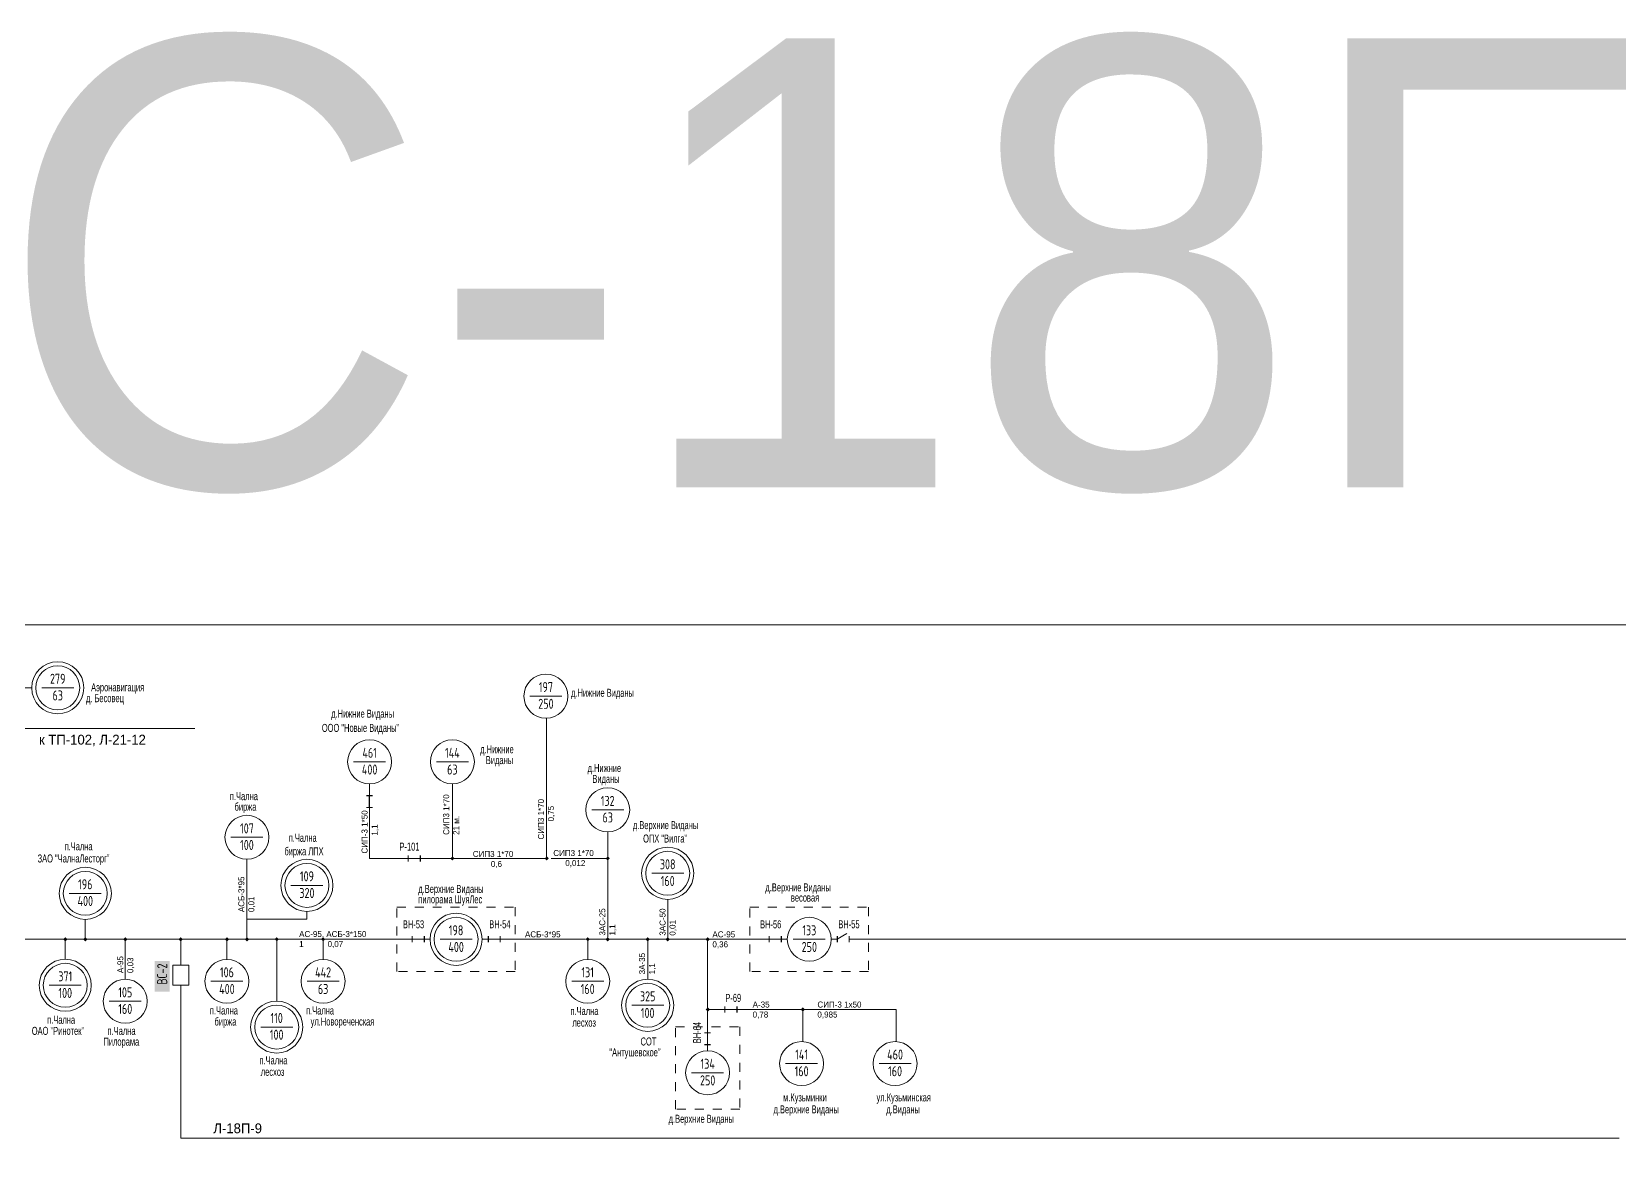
# Model space of a CAD drawing. Header units: millimetres. Extents: x 761 to 2477, y -1102 to -145.
# Drawn here: x 1527.9 to 1704.6, y -269.3 to -144.8 of the extents above; entities that cross this region are included whole.
import ezdxf
from ezdxf.enums import TextEntityAlignment as Align

# ---------------------------------------------------------------- set-up
doc = ezdxf.new("R2010")
doc.units = ezdxf.units.MM
doc.linetypes.add('JIS_02_1.0', pattern=[2, 1, -1])
for name, color, linetype, lineweight in [('10_КВ', 250, 'Continuous', 18), ('АТРИБУТЫ', 7, 'Continuous', 13), ('РАЗЪЕД_РУБИЛЬН', 150, 'Continuous', 13), ('ТЕКСТ', 7, 'Continuous', 13)]:
    doc.layers.add(name, color=color, linetype=linetype, lineweight=lineweight)
doc.layers.add('Слой1', color=7, linetype='Continuous', lineweight=13, plot=False)
doc.layers.add('СХ_ОПЕРАТИВНАЯ', color=10, linetype='Continuous')
doc.layers.add('ШУНТ_РАЗЪЕД', color=161, linetype='Continuous')
doc.styles.add('ATTRIB', font='txt.shx', dxfattribs={"width": 0.7, "height": 5})
doc.styles.add('ТЕКСТ_МОДЕЛИ', font='txt.shx', dxfattribs={"width": 0.7, "height": 5})

# ---------------------------------------------------------------- blocks, each defined once
blk = doc.blocks.new('ОТВЕТВЛЕНИЕ')
at = {"color": 0, "linetype": 'ByBlock'}
blk.add_solid([(0, 1.06), (1.06, 0), (-1.06, 0), (0, -1.06)], dxfattribs=at)
blk = doc.blocks.new('ТРАНСФ_ПОДСТ')
at = {"color": 7}
blk.add_line((-8, -11), (8, -11), dxfattribs=at)
at = {"color": 0}
blk.add_circle((0, -11), 11, dxfattribs=at)
at = {"layer": 'АТРИБУТЫ', "style": 'ATTRIB', "width": 0.7, "flags": 4}
for tag, p in [('OBOZN', (0, -9)), ('MOCHNOCT', (0, -17.33))]:
    blk.add_attdef(tag, text='', height=5, dxfattribs=at).set_placement(p, align=Align.CENTER)
at = {"layer": 'АТРИБУТЫ', "style": 'ТЕКСТ_МОДЕЛИ', "width": 0.7}
blk.add_attdef('MESTO_1', text='', height=5, dxfattribs=at).set_placement((14, -11), align=Align.BOTTOM_LEFT)
blk.add_attdef('MESTO_2', text='', height=5, dxfattribs=at).set_placement((14, -12), align=Align.TOP_LEFT)
blk = doc.blocks.new('ВЫКЛЮЧАТЕЛЬ')
at = {"color": 0, "linetype": 'ByBlock'}
for p, q in [((0, 0), (0, -3)), ((0, -13), (0, -16))]:
    blk.add_line(p, q, dxfattribs=at)
blk.add_lwpolyline([(-4, -3), (4, -3), (4, -13), (-4, -13)], close=True, dxfattribs=at)
at = {"layer": 'АТРИБУТЫ', "style": 'ATTRIB', "width": 0.7}
blk.add_attdef('ДИСП_НОМ', text='', height=5, dxfattribs=at).set_placement((-6, -8), align=Align.MIDDLE_RIGHT)
at = {"layer": 'АТРИБУТЫ', "style": 'ATTRIB', "width": 0.7, "flags": 1}
blk.add_attdef('КОД', text='', height=5, dxfattribs=at).set_placement((-6, -14), align=Align.MIDDLE_RIGHT)
blk = doc.blocks.new('ВЫКЛ_НАГРУЗКИ')
at = {"color": 0, "linetype": 'ByBlock'}
for p, q in [((0, 0), (0, -3)), ((0, -9), (0, -12))]:
    blk.add_line(p, q, dxfattribs=at)
at = {"layer": 'РАЗЪЕД_РУБИЛЬН', "color": 0, "linetype": 'ByBlock'}
blk.add_line((-1.5, -3), (1.5, -3), dxfattribs=at)
at = {"layer": 'СХ_ОПЕРАТИВНАЯ', "color": 0, "linetype": 'ByBlock'}
blk.add_line((-1.5, -9), (1.5, -9), dxfattribs=at)
at = {"layer": 'РАЗЪЕД_РУБИЛЬН', "color": 7, "style": 'ATTRIB', "width": 0.7}
blk.add_attdef('ДИСП_НОМ', text='', height=5, dxfattribs=at).set_placement((-4.75, -6), align=Align.MIDDLE_RIGHT)
at = {"layer": 'РАЗЪЕД_РУБИЛЬН', "color": 7, "style": 'ATTRIB', "width": 0.7, "flags": 1}
blk.add_attdef('КОД', text='', height=5, dxfattribs=at).set_placement((-4.75, -12), align=Align.MIDDLE_RIGHT)
blk = doc.blocks.new('РАЗЪЕДИНИТЕЛЬ')
at = {"color": 0, "linetype": 'ByBlock'}
for p, q in [((0, 0), (0, -3)), ((0, -9), (0, -12))]:
    blk.add_line(p, q, dxfattribs=at)
at = {"layer": 'РАЗЪЕД_РУБИЛЬН', "color": 0, "linetype": 'ByBlock'}
blk.add_line((-1.5, -3), (1.5, -3), dxfattribs=at)
at = {"layer": 'СХ_ОПЕРАТИВНАЯ', "color": 0, "linetype": 'ByBlock'}
blk.add_line((-1.5, -9), (1.5, -9), dxfattribs=at)
at = {"layer": 'ШУНТ_РАЗЪЕД', "color": 0}
blk.add_line((0, -3), (0, -9), dxfattribs=at)
at = {"layer": 'РАЗЪЕД_РУБИЛЬН', "color": 7, "style": 'ATTRIB', "width": 0.7}
blk.add_attdef('ДИСП_НОМ', text='', height=5, dxfattribs=at).set_placement((-4.75, -6), align=Align.MIDDLE_RIGHT)
at = {"layer": 'РАЗЪЕД_РУБИЛЬН', "color": 7, "style": 'ATTRIB', "width": 0.7, "flags": 1}
blk.add_attdef('КОД', text='', height=5, dxfattribs=at).set_placement((-4.75, -12), align=Align.MIDDLE_RIGHT)

msp = doc.modelspace()

# ---------------------------------------------------------------- hatches: boundary and pattern name
at = {"layer": '10_КВ', "ltscale": 100}
h = msp.add_hatch(color=7, dxfattribs=at)
h.dxf.hatch_style = 1
h.paths.add_polyline_path([(1543.23, -251.67), (1543.23, -248.25), (1541.56, -248.25), (1541.56, -251.67)])

# ---------------------------------------------------------------- linework, layer by layer
at = {"layer": '10_КВ', "color": 7, "ltscale": 100}
for p, q in [((1527.88, -217.82), (1520.33, -217.82)), ((1585.21, -221.18), (1585.21, -236.82))]:
    msp.add_line(p, q, dxfattribs=at)
at = {"layer": '10_КВ', "color": 7}
for p, q in [((1498.43, -222.36), (1546.05, -222.36)), ((1565.5, -236.82), (1565.5, -228.52)), ((1574.71, -233.86), (1574.71, -228.52)), ((1574.71, -236.82), (1574.71, -233.86)), ((1592.01, -245.59), (1592.01, -233.86)), ((1577.38, -236.82), (1565.5, -236.82)), ((1583.7, -236.82), (1577.38, -236.82)), ((1583.7, -236.82), (1585.03, -236.82)), ((1585.7, -236.82), (1592.01, -236.82)), ((1551.84, -243.6), (1551.84, -236.92)), ((1598.69, -245.83), (1598.69, -241.38)), ((1533.84, -245.83), (1533.84, -243.6)), ((1551.84, -245.83), (1551.84, -243.6)), ((1551.84, -245.83), (1551.84, -243.6)), ((1551.84, -243.6), (1558.52, -243.6)), ((1558.52, -243.6), (1558.52, -242.71)), ((1617.57, -245.83), (1618.62, -245.17)), ((1526.4, -245.83), (1531.61, -245.83)), ((1531.61, -248.06), (1531.61, -245.83)), ((1531.61, -245.83), (1538.29, -245.83)), ((1538.29, -250.28), (1538.29, -245.83)), ((1538.29, -245.83), (1544.92, -245.83)), ((1544.47, -245.82), (1544.47, -248.05)), ((1545.16, -245.83), (1544.92, -245.83)), ((1545.16, -245.83), (1549.61, -245.83)), ((1549.61, -245.83), (1556.29, -245.83)), ((1549.61, -248.06), (1549.61, -245.83)), ((1555.15, -252.7), (1555.15, -245.83)), ((1556.29, -245.83), (1569.57, -245.83)), ((1560.32, -248.06), (1560.32, -245.83)), ((1570.23, -245.83), (1571.57, -245.83)), ((1578.7, -245.83), (1580.03, -245.83)), ((1580.7, -245.83), (1589.55, -245.83)), ((1589.78, -245.83), (1596.46, -245.83)), ((1589.78, -248.06), (1589.78, -245.83)), ((1596.46, -250.28), (1596.46, -245.83)), ((1596.46, -245.83), (1598.69, -245.83)), ((1598.69, -245.83), (1603.14, -245.83)), ((1603.14, -245.83), (1609.33, -245.83)), ((1603.14, -248.06), (1603.14, -245.83)), ((1603.14, -245.83), (1603.14, -254.68)), ((1610, -245.83), (1611.34, -245.83)), ((1619.58, -245.83), (1624.49, -245.83)), ((1707.62, -245.83), (1624.49, -245.83)), ((1603.14, -253.62), (1603.14, -254.51)), ((1603.14, -253.66), (1624.13, -253.66)), ((1613.72, -253.66), (1613.72, -257.22)), ((1624.13, -253.66), (1624.13, -257.22)), ((1603.14, -254.68), (1603.14, -255.57)), ((1603.14, -256.24), (1603.14, -257.57))]:
    msp.add_line(p, q, dxfattribs=at)
at = {"layer": '10_КВ', "color": 140}
for p in [(1666.54, -267.99), (1704.64, -267.99)]:
    msp.add_line(p, (1699.9, -267.99), dxfattribs=at)
at = {"layer": '10_КВ', "color": 7, "linetype": 'JIS_02_1.0'}
for points in [[(1568.52, -242.24), (1581.71, -242.24), (1581.71, -249.41), (1568.52, -249.41)], [(1607.84, -242.24), (1621.04, -242.24), (1621.04, -249.41), (1607.84, -249.41)], [(1599.56, -264.73), (1599.56, -255.57), (1606.72, -255.57), (1606.72, -264.73)]]:
    msp.add_lwpolyline(points, close=True, dxfattribs=at)
at = {"layer": '10_КВ', "color": 7}
for centre in [(1530.77, -217.82), (1598.69, -238.48), (1533.84, -240.71), (1558.52, -239.82), (1575.13, -245.83), (1531.61, -250.95), (1596.46, -253.18), (1555.15, -255.6)]:
    msp.add_circle(centre, 2.9, dxfattribs=at)
at = {"layer": 'РАЗЪЕД_РУБИЛЬН', "color": 140}
for p, q in [((1544.47, -251.61), (1544.47, -256.07)), ((1544.47, -256.07), (1544.47, -267.99)), ((1544.47, -267.99), (1666.54, -267.99))]:
    msp.add_line(p, q, dxfattribs=at)
at = {"layer": 'Слой1', "color": 3}
msp.add_lwpolyline([(1425.25, -507.8), (1845.25, -507.8), (1845.25, -210.8), (1425.25, -210.8)], close=True, dxfattribs=at)

# ---------------------------------------------------------------- block references
at = {"layer": '10_КВ', "color": 7}
ref = msp.add_blockref('ТРАНСФ_ПОДСТ', (1530.77, -215.37), dxfattribs=dict(at, xscale=0.2227016151358459, yscale=0.2227016151358459, zscale=0.2227016151358459))
ref.add_attrib('MESTO_1', 'д. Бесовец', dxfattribs={"layer": 'АТРИБУТЫ', "height": 0.891, "width": 0.7}).set_placement((1533.91, -219.69), align=Align.BOTTOM_LEFT)
ref.add_attrib('MESTO_2', 'Аэронавигация', dxfattribs={"layer": 'АТРИБУТЫ', "height": 0.8908, "width": 0.7}).set_placement((1534.49, -217.32), align=Align.TOP_LEFT)
ref.add_attrib('OBOZN', '279', dxfattribs={"layer": 'АТРИБУТЫ', "height": 1.114, "style": 'ATTRIB', "width": 0.7, "flags": 4}).set_placement((1530.77, -217.37), align=Align.CENTER)
ref.add_attrib('MOCHNOCT', '63', dxfattribs={"layer": 'АТРИБУТЫ', "height": 1.114, "style": 'ATTRIB', "width": 0.7, "flags": 4}).set_placement((1530.77, -219.23), align=Align.CENTER)
ref = msp.add_blockref('ТРАНСФ_ПОДСТ', (1585.13, -216.3), dxfattribs=dict(at, xscale=0.2227016151358459, yscale=0.2227016151358459, zscale=0.2227016151358459))
ref.add_attrib('MESTO_1', 'д.Нижние Виданы', dxfattribs={"layer": 'АТРИБУТЫ', "height": 0.8908, "width": 0.7}).set_placement((1587.93, -219.09), align=Align.BOTTOM_LEFT)
ref.add_attrib('OBOZN', '197', dxfattribs={"layer": 'АТРИБУТЫ', "height": 1.114, "style": 'ATTRIB', "width": 0.7, "flags": 4}).set_placement((1585.13, -218.3), align=Align.CENTER)
ref.add_attrib('MOCHNOCT', '250', dxfattribs={"layer": 'АТРИБУТЫ', "height": 1.114, "style": 'ATTRIB', "width": 0.7, "flags": 4}).set_placement((1585.13, -220.16), align=Align.CENTER)
ref = msp.add_blockref('ТРАНСФ_ПОДСТ', (1565.5, -223.62), dxfattribs=dict(at, xscale=0.2227016151358459, yscale=0.2227016151358459, zscale=0.2227016151358459))
ref.add_attrib('MESTO_1', 'д.Нижние Виданы', dxfattribs={"layer": 'АТРИБУТЫ', "height": 0.8908, "width": 0.7}).set_placement((1561.22, -221.41), align=Align.BOTTOM_LEFT)
ref.add_attrib('MESTO_2', 'ООО "Новые Виданы"', dxfattribs={"layer": 'АТРИБУТЫ', "height": 0.8908, "width": 0.7}).set_placement((1560.18, -221.84), align=Align.TOP_LEFT)
ref.add_attrib('OBOZN', '461', dxfattribs={"layer": 'АТРИБУТЫ', "height": 1.114, "style": 'ATTRIB', "width": 0.7, "flags": 4}).set_placement((1565.5, -225.62), align=Align.CENTER)
ref.add_attrib('MOCHNOCT', '400', dxfattribs={"layer": 'АТРИБУТЫ', "height": 1.114, "style": 'ATTRIB', "width": 0.7, "flags": 4}).set_placement((1565.5, -227.48), align=Align.CENTER)
ref = msp.add_blockref('ТРАНСФ_ПОДСТ', (1574.71, -223.62), dxfattribs=dict(at, xscale=0.2227016151358459, yscale=0.2227016151358459, zscale=0.2227016151358459))
ref.add_attrib('MESTO_1', 'д.Нижние', dxfattribs={"layer": 'АТРИБУТЫ', "height": 0.891, "width": 0.7}).set_placement((1577.81, -225.38), align=Align.BOTTOM_LEFT)
ref.add_attrib('MESTO_2', 'Виданы', dxfattribs={"layer": 'АТРИБУТЫ', "height": 0.891, "width": 0.7}).set_placement((1578.44, -225.43), align=Align.TOP_LEFT)
ref.add_attrib('OBOZN', '144', dxfattribs={"layer": 'АТРИБУТЫ', "height": 1.114, "style": 'ATTRIB', "width": 0.7, "flags": 4}).set_placement((1574.71, -225.62), align=Align.CENTER)
ref.add_attrib('MOCHNOCT', '63', dxfattribs={"layer": 'АТРИБУТЫ', "height": 1.114, "style": 'ATTRIB', "width": 0.7, "flags": 4}).set_placement((1574.71, -227.48), align=Align.CENTER)
ref = msp.add_blockref('ТРАНСФ_ПОДСТ', (1592.01, -228.96), dxfattribs=dict(at, xscale=0.2227016151358459, yscale=0.2227016151358459, zscale=0.2227016151358459))
ref.add_attrib('MESTO_1', 'д.Нижние', dxfattribs={"layer": 'АТРИБУТЫ', "height": 0.891, "width": 0.7}).set_placement((1589.77, -227.47), align=Align.BOTTOM_LEFT)
ref.add_attrib('MESTO_2', 'Виданы', dxfattribs={"layer": 'АТРИБУТЫ', "height": 0.891, "width": 0.7}).set_placement((1590.3, -227.52), align=Align.TOP_LEFT)
ref.add_attrib('OBOZN', '132', dxfattribs={"layer": 'АТРИБУТЫ', "height": 1.114, "style": 'ATTRIB', "width": 0.7, "flags": 4}).set_placement((1592.01, -230.97), align=Align.CENTER)
ref.add_attrib('MOCHNOCT', '63', dxfattribs={"layer": 'АТРИБУТЫ', "height": 1.114, "style": 'ATTRIB', "width": 0.7, "flags": 4}).set_placement((1592.01, -232.82), align=Align.CENTER)
ref = msp.add_blockref('ТРАНСФ_ПОДСТ', (1551.84, -232.02), dxfattribs=dict(at, xscale=0.2227016151358459, yscale=0.2227016151358459, zscale=0.2227016151358459))
ref.add_attrib('MESTO_1', 'п.Чална', dxfattribs={"layer": 'АТРИБУТЫ', "height": 0.891, "width": 0.7}).set_placement((1549.94, -230.6), align=Align.BOTTOM_LEFT)
ref.add_attrib('MESTO_2', 'биржа', dxfattribs={"layer": 'АТРИБУТЫ', "height": 0.891, "width": 0.7}).set_placement((1550.46, -230.62), align=Align.TOP_LEFT)
ref.add_attrib('OBOZN', '107', dxfattribs={"layer": 'АТРИБУТЫ', "height": 1.114, "style": 'ATTRIB', "width": 0.7, "flags": 4}).set_placement((1551.84, -234.03), align=Align.CENTER)
ref.add_attrib('MOCHNOCT', '100', dxfattribs={"layer": 'АТРИБУТЫ', "height": 1.114, "style": 'ATTRIB', "width": 0.7, "flags": 4}).set_placement((1551.84, -235.88), align=Align.CENTER)
at = {"layer": '10_КВ', "color": 7, "xscale": -0.2227016151358459, "yscale": 0.2227016151358459, "zscale": 0.2227016151358459, "rotation": 180}
msp.add_blockref('РАЗЪЕДИНИТЕЛЬ', (1565.5, -231.81), dxfattribs=at)
at = {"layer": '10_КВ', "color": 7}
ref = msp.add_blockref('ТРАНСФ_ПОДСТ', (1598.69, -236.03), dxfattribs=dict(at, xscale=0.2227016151358459, yscale=0.2227016151358459, zscale=0.2227016151358459))
ref.add_attrib('MESTO_1', 'д.Верхние Виданы', dxfattribs={"layer": 'АТРИБУТЫ', "height": 0.8908, "width": 0.7}).set_placement((1594.81, -233.83), align=Align.BOTTOM_LEFT)
ref.add_attrib('MESTO_2', 'ОПХ "Вилга"', dxfattribs={"layer": 'АТРИБУТЫ', "height": 0.8908, "width": 0.7}).set_placement((1595.95, -234.16), align=Align.TOP_LEFT)
ref.add_attrib('OBOZN', '308', dxfattribs={"layer": 'АТРИБУТЫ', "height": 1.114, "style": 'ATTRIB', "width": 0.7, "flags": 4}).set_placement((1598.69, -238.03), align=Align.CENTER)
ref.add_attrib('MOCHNOCT', '160', dxfattribs={"layer": 'АТРИБУТЫ', "height": 1.114, "style": 'ATTRIB', "width": 0.7, "flags": 4}).set_placement((1598.69, -239.89), align=Align.CENTER)
ref = msp.add_blockref('ТРАНСФ_ПОДСТ', (1533.84, -238.26), dxfattribs=dict(at, xscale=0.2227016151358459, yscale=0.2227016151358459, zscale=0.2227016151358459))
ref.add_attrib('MESTO_1', 'п.Чална', dxfattribs={"layer": 'АТРИБУТЫ', "height": 0.891, "width": 0.7}).set_placement((1531.54, -236.19), align=Align.BOTTOM_LEFT)
ref.add_attrib('MESTO_2', 'ЗАО "ЧалнаЛесторг"', dxfattribs={"layer": 'АТРИБУТЫ', "height": 0.8908, "width": 0.7}).set_placement((1528.53, -236.38), align=Align.TOP_LEFT)
ref.add_attrib('OBOZN', '196', dxfattribs={"layer": 'АТРИБУТЫ', "height": 1.114, "style": 'ATTRIB', "width": 0.7, "flags": 4}).set_placement((1533.84, -240.26), align=Align.CENTER)
ref.add_attrib('MOCHNOCT', '400', dxfattribs={"layer": 'АТРИБУТЫ', "height": 1.114, "style": 'ATTRIB', "width": 0.7, "flags": 4}).set_placement((1533.84, -242.12), align=Align.CENTER)
ref = msp.add_blockref('ТРАНСФ_ПОДСТ', (1558.52, -237.37), dxfattribs=dict(at, xscale=0.2227016151358459, yscale=0.2227016151358459, zscale=0.2227016151358459))
ref.add_attrib('MESTO_1', 'п.Чална', dxfattribs={"layer": 'АТРИБУТЫ', "height": 0.891, "width": 0.7}).set_placement((1556.49, -235.24), align=Align.BOTTOM_LEFT)
ref.add_attrib('MESTO_2', 'биржа ЛПХ', dxfattribs={"layer": 'АТРИБУТЫ', "height": 0.891, "width": 0.7}).set_placement((1556.01, -235.58), align=Align.TOP_LEFT)
ref.add_attrib('OBOZN', '109', dxfattribs={"layer": 'АТРИБУТЫ', "height": 1.114, "style": 'ATTRIB', "width": 0.7, "flags": 4}).set_placement((1558.52, -239.37), align=Align.CENTER)
ref.add_attrib('MOCHNOCT', '320', dxfattribs={"layer": 'АТРИБУТЫ', "height": 1.114, "style": 'ATTRIB', "width": 0.7, "flags": 4}).set_placement((1558.52, -241.23), align=Align.CENTER)
ref = msp.add_blockref('ВЫКЛ_НАГРУЗКИ', (1569.11, -236.82), dxfattribs=dict(at, xscale=-0.2227016151358459, yscale=0.2227016151359857, zscale=0.2227016151360001, rotation=90))
ref.add_attrib('ДИСП_НОМ', 'Р-101', dxfattribs={"layer": 'РАЗЪЕД_РУБИЛЬН', "color": 7, "height": 0.891, "width": 0.7}).set_placement((1571.05, -235.51), align=Align.MIDDLE_RIGHT)
at = {"layer": '10_КВ', "color": 7, "xscale": 0.2227016151358459, "yscale": 0.2227016151358459, "zscale": 0.2227016151358459}
for p in [(1574.72, -236.82), (1585.22, -236.82), (1592.02, -236.82), (1531.62, -245.83), (1533.85, -245.83), (1538.3, -245.83), (1544.47, -245.83), (1549.62, -245.83), (1551.85, -245.83), (1551.85, -245.83), (1555.16, -245.83), (1560.32, -245.83), (1589.79, -245.83), (1592.01, -245.83), (1596.47, -245.83), (1598.69, -245.83), (1603.15, -245.83), (1603.15, -253.65), (1613.73, -253.65)]:
    msp.add_blockref('ОТВЕТВЛЕНИЕ', p, dxfattribs=at)
at = {"layer": '10_КВ', "color": 7}
ref = msp.add_blockref('ТРАНСФ_ПОДСТ', (1575.13, -243.38), dxfattribs=dict(at, xscale=0.2227016151358459, yscale=0.2227016151358459, zscale=0.2227016151358459))
ref.add_attrib('MESTO_1', 'д.Верхние Виданы', dxfattribs={"layer": 'АТРИБУТЫ', "height": 0.8908, "width": 0.7}).set_placement((1570.92, -240.93), align=Align.BOTTOM_LEFT)
ref.add_attrib('MESTO_2', 'пилорама ШуяЛес', dxfattribs={"layer": 'АТРИБУТЫ', "height": 0.8908, "width": 0.7}).set_placement((1570.92, -240.93), align=Align.TOP_LEFT)
ref.add_attrib('OBOZN', '198', dxfattribs={"layer": 'АТРИБУТЫ', "height": 1.114, "style": 'ATTRIB', "width": 0.7, "flags": 4}).set_placement((1575.13, -245.38), align=Align.CENTER)
ref.add_attrib('MOCHNOCT', '400', dxfattribs={"layer": 'АТРИБУТЫ', "height": 1.114, "style": 'ATTRIB', "width": 0.7, "flags": 4}).set_placement((1575.13, -247.24), align=Align.CENTER)
ref = msp.add_blockref('ТРАНСФ_ПОДСТ', (1614.46, -243.38), dxfattribs=dict(at, xscale=0.2227016151358459, yscale=0.2227016151358459, zscale=0.2227016151358459))
ref.add_attrib('MESTO_1', 'д.Верхние Виданы', dxfattribs={"layer": 'АТРИБУТЫ', "height": 0.8908, "width": 0.7}).set_placement((1609.57, -240.76), align=Align.BOTTOM_LEFT)
ref.add_attrib('MESTO_2', 'весовая', dxfattribs={"layer": 'АТРИБУТЫ', "height": 0.891, "width": 0.7}).set_placement((1612.41, -240.74), align=Align.TOP_LEFT)
ref.add_attrib('OBOZN', '133', dxfattribs={"layer": 'АТРИБУТЫ', "height": 1.114, "style": 'ATTRIB', "width": 0.7, "flags": 4}).set_placement((1614.46, -245.38), align=Align.CENTER)
ref.add_attrib('MOCHNOCT', '250', dxfattribs={"layer": 'АТРИБУТЫ', "height": 1.114, "style": 'ATTRIB', "width": 0.7, "flags": 4}).set_placement((1614.46, -247.24), align=Align.CENTER)
ref = msp.add_blockref('ВЫКЛ_НАГРУЗКИ', (1569.57, -245.83), dxfattribs=dict(at, xscale=-0.2227016151359857, yscale=0.2227016151359857, zscale=0.2227016151360001, rotation=90))
ref.add_attrib('ДИСП_НОМ', 'ВН-53', dxfattribs={"layer": 'РАЗЪЕД_РУБИЛЬН', "color": 7, "height": 0.891, "width": 0.7}).set_placement((1571.57, -244.16), align=Align.MIDDLE_RIGHT)
ref = msp.add_blockref('ВЫКЛ_НАГРУЗКИ', (1580.7, -245.83), dxfattribs=dict(at, xscale=0.2227016151359857, yscale=0.2227016151359857, zscale=0.2227016151359857, rotation=270))
ref.add_attrib('ДИСП_НОМ', 'ВН-54', dxfattribs={"layer": 'РАЗЪЕД_РУБИЛЬН', "color": 7, "height": 0.891, "width": 0.7}).set_placement((1580, -244.16), align=Align.MIDDLE)
ref = msp.add_blockref('ВЫКЛ_НАГРУЗКИ', (1609.33, -245.83), dxfattribs=dict(at, xscale=-0.2227016151359857, yscale=0.2227016151359857, zscale=0.2227016151360001, rotation=90))
ref.add_attrib('ДИСП_НОМ', 'ВН-56', dxfattribs={"layer": 'РАЗЪЕД_РУБИЛЬН', "color": 7, "height": 0.891, "width": 0.7}).set_placement((1611.34, -244.16), align=Align.MIDDLE_RIGHT)
ref = msp.add_blockref('ВЫКЛ_НАГРУЗКИ', (1619.58, -245.83), dxfattribs=dict(at, xscale=0.2227016151359857, yscale=0.2227016151359857, zscale=0.2227016151359857, rotation=270))
ref.add_attrib('ДИСП_НОМ', 'ВН-55', dxfattribs={"layer": 'РАЗЪЕД_РУБИЛЬН', "color": 7, "height": 0.891, "width": 0.7}).set_placement((1618.87, -244.16), align=Align.MIDDLE)
ref = msp.add_blockref('ТРАНСФ_ПОДСТ', (1531.61, -248.5), dxfattribs=dict(at, xscale=0.2227016151358459, yscale=0.2227016151358459, zscale=0.2227016151358459))
ref.add_attrib('MESTO_1', 'п.Чална', dxfattribs={"layer": 'АТРИБУТЫ', "height": 0.891, "width": 0.7}).set_placement((1529.59, -255.5), align=Align.BOTTOM_LEFT)
ref.add_attrib('MESTO_2', 'ОАО "Ринотек"', dxfattribs={"layer": 'АТРИБУТЫ', "height": 0.8908, "width": 0.7}).set_placement((1527.88, -255.58), align=Align.TOP_LEFT)
ref.add_attrib('OBOZN', '371', dxfattribs={"layer": 'АТРИБУТЫ', "height": 1.114, "style": 'ATTRIB', "width": 0.7, "flags": 4}).set_placement((1531.61, -250.51), align=Align.CENTER)
ref.add_attrib('MOCHNOCT', '100', dxfattribs={"layer": 'АТРИБУТЫ', "height": 1.114, "style": 'ATTRIB', "width": 0.7, "flags": 4}).set_placement((1531.61, -252.36), align=Align.CENTER)
ref = msp.add_blockref('ВЫКЛЮЧАТЕЛЬ', (1544.47, -251.61), dxfattribs=dict(at, xscale=0.222701615135846, yscale=0.222701615135846, zscale=0.222701615135846, rotation=179.9977696529429))
ref.add_attrib('ДИСП_НОМ', 'ВС-2', dxfattribs={"layer": 'АТРИБУТЫ', "height": 1.114, "rotation": 89.9978, "style": 'ATTRIB', "width": 0.7}).set_placement((1542.4, -248.53), align=Align.MIDDLE_RIGHT)
ref = msp.add_blockref('ТРАНСФ_ПОДСТ', (1549.61, -248.06), dxfattribs=dict(at, xscale=0.2227016151358459, yscale=0.2227016151358459, zscale=0.2227016151358459))
ref.add_attrib('MESTO_1', 'п.Чална', dxfattribs={"layer": 'АТРИБУТЫ', "height": 0.891, "width": 0.7}).set_placement((1547.72, -254.47), align=Align.BOTTOM_LEFT)
ref.add_attrib('MESTO_2', 'биржа', dxfattribs={"layer": 'АТРИБУТЫ', "height": 0.891, "width": 0.7}).set_placement((1548.23, -254.54), align=Align.TOP_LEFT)
ref.add_attrib('OBOZN', '106', dxfattribs={"layer": 'АТРИБУТЫ', "height": 1.114, "style": 'ATTRIB', "width": 0.7, "flags": 4}).set_placement((1549.61, -250.06), align=Align.CENTER)
ref.add_attrib('MOCHNOCT', '400', dxfattribs={"layer": 'АТРИБУТЫ', "height": 1.114, "style": 'ATTRIB', "width": 0.7, "flags": 4}).set_placement((1549.61, -251.92), align=Align.CENTER)
ref = msp.add_blockref('ТРАНСФ_ПОДСТ', (1560.32, -248.06), dxfattribs=dict(at, xscale=0.2227016151358459, yscale=0.2227016151358459, zscale=0.2227016151358459))
ref.add_attrib('MESTO_1', 'п.Чална', dxfattribs={"layer": 'АТРИБУТЫ', "height": 0.891, "width": 0.7}).set_placement((1558.42, -254.47), align=Align.BOTTOM_LEFT)
ref.add_attrib('MESTO_2', 'ул.Новореченская', dxfattribs={"layer": 'АТРИБУТЫ', "height": 0.8908, "width": 0.7}).set_placement((1558.93, -254.54), align=Align.TOP_LEFT)
ref.add_attrib('OBOZN', '442', dxfattribs={"layer": 'АТРИБУТЫ', "height": 1.114, "style": 'ATTRIB', "width": 0.7, "flags": 4}).set_placement((1560.32, -250.06), align=Align.CENTER)
ref.add_attrib('MOCHNOCT', '63', dxfattribs={"layer": 'АТРИБУТЫ', "height": 1.114, "style": 'ATTRIB', "width": 0.7, "flags": 4}).set_placement((1560.32, -251.92), align=Align.CENTER)
ref = msp.add_blockref('ТРАНСФ_ПОДСТ', (1589.78, -248.06), dxfattribs=dict(at, xscale=0.2227016151358459, yscale=0.2227016151358459, zscale=0.2227016151358459))
ref.add_attrib('MESTO_1', 'п.Чална', dxfattribs={"layer": 'АТРИБУТЫ', "height": 0.891, "width": 0.7}).set_placement((1587.86, -254.53), align=Align.BOTTOM_LEFT)
ref.add_attrib('MESTO_2', 'лесхоз', dxfattribs={"layer": 'АТРИБУТЫ', "height": 0.891, "width": 0.7}).set_placement((1588.07, -254.66), align=Align.TOP_LEFT)
ref.add_attrib('OBOZN', '131', dxfattribs={"layer": 'АТРИБУТЫ', "height": 1.114, "style": 'ATTRIB', "width": 0.7, "flags": 4}).set_placement((1589.78, -250.06), align=Align.CENTER)
ref.add_attrib('MOCHNOCT', '160', dxfattribs={"layer": 'АТРИБУТЫ', "height": 1.114, "style": 'ATTRIB', "width": 0.7, "flags": 4}).set_placement((1589.78, -251.92), align=Align.CENTER)
ref = msp.add_blockref('ТРАНСФ_ПОДСТ', (1538.29, -250.28), dxfattribs=dict(at, xscale=0.2227016151358459, yscale=0.2227016151358459, zscale=0.2227016151358459))
ref.add_attrib('MESTO_1', 'п.Чална', dxfattribs={"layer": 'АТРИБУТЫ', "height": 0.891, "width": 0.7}).set_placement((1536.32, -256.74), align=Align.BOTTOM_LEFT)
ref.add_attrib('MESTO_2', 'Пилорама', dxfattribs={"layer": 'АТРИБУТЫ', "height": 0.891, "width": 0.7}).set_placement((1535.86, -256.78), align=Align.TOP_LEFT)
ref.add_attrib('OBOZN', '105', dxfattribs={"layer": 'АТРИБУТЫ', "height": 1.114, "style": 'ATTRIB', "width": 0.7, "flags": 4}).set_placement((1538.29, -252.29), align=Align.CENTER)
ref.add_attrib('MOCHNOCT', '160', dxfattribs={"layer": 'АТРИБУТЫ', "height": 1.114, "style": 'ATTRIB', "width": 0.7, "flags": 4}).set_placement((1538.29, -254.14), align=Align.CENTER)
ref = msp.add_blockref('ТРАНСФ_ПОДСТ', (1596.46, -250.73), dxfattribs=dict(at, xscale=0.2227016151358459, yscale=0.2227016151358459, zscale=0.2227016151358459))
ref.add_attrib('MESTO_1', '"Антушевское"', dxfattribs={"layer": 'АТРИБУТЫ', "height": 0.8908, "width": 0.7}).set_placement((1592.2, -259.13), align=Align.BOTTOM_LEFT)
ref.add_attrib('MESTO_2', 'СОТ', dxfattribs={"layer": 'АТРИБУТЫ', "height": 0.891, "width": 0.7}).set_placement((1595.67, -256.76), align=Align.TOP_LEFT)
ref.add_attrib('OBOZN', '325', dxfattribs={"layer": 'АТРИБУТЫ', "height": 1.114, "style": 'ATTRIB', "width": 0.7, "flags": 4}).set_placement((1596.46, -252.73), align=Align.CENTER)
ref.add_attrib('MOCHNOCT', '100', dxfattribs={"layer": 'АТРИБУТЫ', "height": 1.114, "style": 'ATTRIB', "width": 0.7, "flags": 4}).set_placement((1596.46, -254.59), align=Align.CENTER)
ref = msp.add_blockref('ВЫКЛ_НАГРУЗКИ', (1604.4, -253.66), dxfattribs=dict(at, xscale=-0.2227016151358459, yscale=0.2227016151359857, zscale=0.2227016151360001, rotation=90))
ref.add_attrib('ДИСП_НОМ', 'Р-69', dxfattribs={"layer": 'РАЗЪЕД_РУБИЛЬН', "color": 7, "height": 0.891, "width": 0.7}).set_placement((1606.87, -252.35), align=Align.MIDDLE_RIGHT)
ref = msp.add_blockref('ТРАНСФ_ПОДСТ', (1555.15, -253.15), dxfattribs=dict(at, xscale=0.2227016151358459, yscale=0.2227016151358459, zscale=0.2227016151358459))
ref.add_attrib('MESTO_1', 'п.Чална', dxfattribs={"layer": 'АТРИБУТЫ', "height": 0.891, "width": 0.7}).set_placement((1553.23, -260.02), align=Align.BOTTOM_LEFT)
ref.add_attrib('MESTO_2', 'лесхоз', dxfattribs={"layer": 'АТРИБУТЫ', "height": 0.891, "width": 0.7}).set_placement((1553.38, -260.14), align=Align.TOP_LEFT)
ref.add_attrib('OBOZN', '110', dxfattribs={"layer": 'АТРИБУТЫ', "height": 1.114, "style": 'ATTRIB', "width": 0.7, "flags": 4}).set_placement((1555.15, -255.15), align=Align.CENTER)
ref.add_attrib('MOCHNOCT', '100', dxfattribs={"layer": 'АТРИБУТЫ', "height": 1.114, "style": 'ATTRIB', "width": 0.7, "flags": 4}).set_placement((1555.15, -257.01), align=Align.CENTER)
ref = msp.add_blockref('ВЫКЛ_НАГРУЗКИ', (1603.14, -255.57), dxfattribs=dict(at, xscale=-0.2227016151358459, yscale=0.2227016151359857, zscale=0.2227016151360001))
ref.add_attrib('ДИСП_НОМ', 'ВН-64', dxfattribs={"layer": 'РАЗЪЕД_РУБИЛЬН', "color": 7, "height": 0.891, "rotation": 90, "width": 0.7}).set_placement((1601.96, -255.04), align=Align.MIDDLE_RIGHT)
ref = msp.add_blockref('ТРАНСФ_ПОДСТ', (1613.6, -257.22), dxfattribs=dict(at, xscale=0.2227016151358459, yscale=0.2227016151358459, zscale=0.2227016151358459))
ref.add_attrib('MESTO_1', 'д.Верхние Виданы', dxfattribs={"layer": 'АТРИБУТЫ', "height": 0.8908, "width": 0.7}).set_placement((1610.47, -265.48), align=Align.BOTTOM_LEFT)
ref.add_attrib('MESTO_2', 'м.Кузьминки', dxfattribs={"layer": 'АТРИБУТЫ', "height": 0.8908, "width": 0.7}).set_placement((1611.54, -262.99), align=Align.TOP_LEFT)
ref.add_attrib('OBOZN', '141', dxfattribs={"layer": 'АТРИБУТЫ', "height": 1.114, "style": 'ATTRIB', "width": 0.7, "flags": 4}).set_placement((1613.6, -259.22), align=Align.CENTER)
ref.add_attrib('MOCHNOCT', '160', dxfattribs={"layer": 'АТРИБУТЫ', "height": 1.114, "style": 'ATTRIB', "width": 0.7, "flags": 4}).set_placement((1613.6, -261.08), align=Align.CENTER)
ref = msp.add_blockref('ТРАНСФ_ПОДСТ', (1624.01, -257.22), dxfattribs=dict(at, xscale=0.2227016151358459, yscale=0.2227016151358459, zscale=0.2227016151358459))
ref.add_attrib('MESTO_1', 'д.Виданы', dxfattribs={"layer": 'АТРИБУТЫ', "height": 0.891, "width": 0.7}).set_placement((1623.03, -265.48), align=Align.BOTTOM_LEFT)
ref.add_attrib('MESTO_2', 'ул.Кузьминская', dxfattribs={"layer": 'АТРИБУТЫ', "height": 0.8908, "width": 0.7}).set_placement((1621.94, -262.99), align=Align.TOP_LEFT)
ref.add_attrib('OBOZN', '460', dxfattribs={"layer": 'АТРИБУТЫ', "height": 1.114, "style": 'ATTRIB', "width": 0.7, "flags": 4}).set_placement((1624.01, -259.22), align=Align.CENTER)
ref.add_attrib('MOCHNOCT', '160', dxfattribs={"layer": 'АТРИБУТЫ', "height": 1.114, "style": 'ATTRIB', "width": 0.7, "flags": 4}).set_placement((1624.01, -261.08), align=Align.CENTER)
ref = msp.add_blockref('ТРАНСФ_ПОДСТ', (1603.14, -258.24), dxfattribs=dict(at, xscale=0.2227016151358459, yscale=0.2227016151358459, zscale=0.2227016151358459))
ref.add_attrib('MESTO_1', 'д.Верхние Виданы', dxfattribs={"layer": 'АТРИБУТЫ', "height": 0.8908, "width": 0.7}).set_placement((1598.8, -266.53), align=Align.BOTTOM_LEFT)
ref.add_attrib('OBOZN', '134', dxfattribs={"layer": 'АТРИБУТЫ', "height": 1.114, "style": 'ATTRIB', "width": 0.7, "flags": 4}).set_placement((1603.14, -260.25), align=Align.CENTER)
ref.add_attrib('MOCHNOCT', '250', dxfattribs={"layer": 'АТРИБУТЫ', "height": 1.114, "style": 'ATTRIB', "width": 0.7, "flags": 4}).set_placement((1603.14, -262.1), align=Align.CENTER)

# ---------------------------------------------------------------- texts
at = {"layer": 'ТЕКСТ', "color": 7, "attachment_point": 1}
for s, insert, char_height, width in [('ПС-18П', (1475.96, -145.5), 50, 39.4393), ('к ТП-102, Л-21-12', (1528.68, -223.05), 1.0924, 17.54), ('СИП3 1*70\\P\\pi2.0043;0,6', (1576.99, -235.99), 0.6681, 20.333), ('СИП3 1*70\\P\\pi1.3362;0,012', (1585.95, -235.89), 0.6681, 20.333), ('АС-95, АСБ-3*150\\P1^I  0,07', (1557.65, -244.91), 0.6681, 21.4356), ('АСБ-3*95', (1582.8, -244.94), 0.668, 20.333), ('АС-95\\P0,36', (1603.67, -244.94), 0.668, 21.4356), ('А-35\\P0,78', (1608.15, -252.76), 0.668, 4.1618), ('СИП-3 1х50\\P0,985', (1615.36, -252.76), 0.668, 21.4356), ('Л-18П-9', (1548.1, -266.33), 1.092, 17.54)]:
    msp.add_mtext(s, dxfattribs=dict(at, insert=insert, char_height=char_height, width=width))
at = {"layer": 'ТЕКСТ', "color": 7, "attachment_point": 1, "rotation": 90}
for s, insert, char_height, width in [('СИП3 1*70\\P21 м.', (1573.69, -234.2), 0.668, 20.333), ('СИП-3 1*50\\P\\pi2.0043;1,1', (1564.6, -236.28), 0.6681, 20.333), ('СИП3 1*70\\P\\pi0.6681,l1.3362;0,75', (1584.24, -234.71), 0.6681, 20.333), ('АСБ-3*95\\P0,01', (1550.88, -242.8), 0.668, 12.6354), ('3АС-25\\P1,1', (1591.07, -245.41), 0.668, 12.6354), ('3АС-50\\P0,01', (1597.78, -245.42), 0.668, 12.6354), ('3А-35\\P1,1', (1595.5, -249.73), 0.668, 12.6354), ('А-95\\P0,03', (1537.4, -249.59), 0.668, 6.744)]:
    msp.add_mtext(s, dxfattribs=dict(at, insert=insert, char_height=char_height, width=width))

doc.saveas('drawing.dxf')
